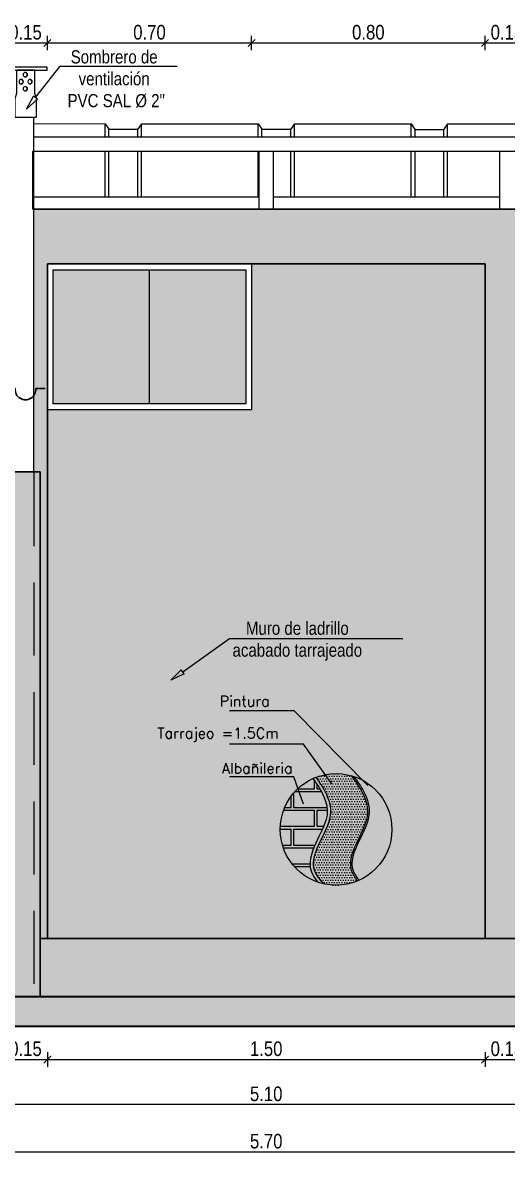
# Model space of a CAD drawing. Header units: metres. Extents: x 115.1 to 149.6, y 26.3 to 56.6.
# Drawn here: x 126.784 to 128.445, y 46.693 to 50.588 of the extents above; entities that cross this region are included whole.
import ezdxf
from ezdxf import colors
from ezdxf.entities.mleader import LeaderData, LeaderLine
from ezdxf.math import Vec2, Vec3

# ---------------------------------------------------------------- set-up
doc = ezdxf.new("R2010")
doc.units = ezdxf.units.M
doc.linetypes.add('DASHED2', pattern=[0.375, 0.25, -0.125])
doc.layers.get('0').update_dxf_attribs({"color": 250})
doc.layers.get('Defpoints').update_dxf_attribs({"color": 30, "lineweight": 9})
for name, color, linetype, lineweight in [('-Accesorios PVC', 88, 'Continuous', 20), ('-Acero techos', 252, 'Continuous', 13), ('-Acotado', 251, 'Continuous', 5), ('-Corte', 7, 'Continuous', 35), ('-Ladrillo', 34, 'Continuous', 9), ('-techo', 213, 'Continuous', 5), ('FIC-2ES_CONCRETO 210', 251, 'Continuous', 30), ('pluma 1', 1, 'Continuous', 9), ('TUBERIA METALICA', 20, 'Continuous', 30), ('ventana', 152, 'Continuous', 20), ('viga', 133, 'Continuous', 30)]:
    doc.layers.add(name, color=color, linetype=linetype, lineweight=lineweight)
doc.layers.add('A_50_CotasExter', color=253, linetype='Continuous')
doc.layers.add('TUBERIA DE VENTILACION', color=152, linetype='DASHED2')
doc.styles.add('-Arial Narrow', font='ARIALN.TTF')
doc.dimstyles.new('Esc 1_20n', dxfattribs={"dimscale": 0.02, "dimtxt": 2, "dimasz": 1, "dimexe": 1, "dimexo": 1, "dimgap": 0.45, "dimtad": 1, "dimtoh": 1, "dimzin": 3, "dimdsep": 46, "dimtxsty": '-Arial Narrow', "dimblk": 'ARCHTICK', "dimcen": 1, "dimdle": 1, "dimclrd": 252, "dimclre": 252, "dimclrt": 252, "dimadec": 0, "dimazin": 0, "dimtfac": 1, "dimtix": 1, "dimtmove": 1, "dimatfit": 2, "dimldrblk": 'ARCHTICK', "dimfxl": 1, "dimfxlon": 1, "dimtolj": 2, "dimlwd": 5, "dimlwe": 5, "dimarcsym": 0})

# ---------------------------------------------------------------- blocks, each defined once
blk = doc.blocks.new('Sombrero de Ventilacion')
at = {"layer": '-Accesorios PVC', "ltscale": 0.009}
for points in [[(-0.105, 0.2436), (0.105, 0.2436), (0.105, 0.23), (-0.105, 0.23)], [(0.0529, 0.089), (0.0529, 0), (-0.0529, 0), (-0.0529, 0.089), (-0.0443, 0.1163), (-0.0443, 0.23), (0.0443, 0.23), (0.0443, 0.1163)]]:
    blk.add_lwpolyline(points, close=True, dxfattribs=at)
for centre in [(-0.0216, 0.1732), (0.0014, 0.2076), (0.0216, 0.1732), (0.0014, 0.1387)]:
    blk.add_circle(centre, 0.0109, dxfattribs=at)
for centre in [(-0.0179, 0.1732), (0.0051, 0.2076), (0.0253, 0.1732), (0.0051, 0.1387)]:
    blk.add_arc(centre, 0.0115, 108.8693, 251.1307, dxfattribs=at)
blk = doc.blocks.new('_ClosedBlank')
at = {"color": 0, "linetype": 'ByBlock', "lineweight": -2}
for p, q in [((-1, 0.167), (0, 0)), ((-1, 0.167), (-1, -0.167)), ((0, 0), (-1, -0.167))]:
    blk.add_line(p, q, dxfattribs=at)
blk = doc.blocks.new('_ArchTick')
at = {"color": 0, "linetype": 'ByBlock', "const_width": 0.15}
blk.add_lwpolyline([(-0.5, -0.5), (0.5, 0.5)], dxfattribs=at)
blk = doc.blocks.new('*D361')
at = {"layer": 'A_50_CotasExter', "color": 252, "lineweight": 5, "transparency": 16777216}
for p, q in [((128.369, 50.4936), (128.369, 50.5436)), ((128.519, 50.4936), (128.519, 50.5436)), ((128.544, 50.5186), (128.344, 50.5186))]:
    blk.add_line(p, q, dxfattribs=at)
at = {"layer": 'Defpoints', "color": 0, "transparency": 16777216}
for p in [(128.369, 50.5186), (128.369, 49.7616), (128.519, 49.7616)]:
    blk.add_point(p, dxfattribs=at)
at = {"layer": 'A_50_CotasExter', "color": 252, "lineweight": 5, "transparency": 16777216, "xscale": 0.025, "yscale": 0.025, "zscale": 0.025, "rotation": 180}
blk.add_blockref('_ArchTick', (128.369, 50.5186), dxfattribs=at)
at = {"layer": 'A_50_CotasExter', "color": 252, "lineweight": 5, "transparency": 16777216, "xscale": 0.025, "yscale": 0.025, "zscale": 0.025}
blk.add_blockref('_ArchTick', (128.519, 50.5186), dxfattribs=at)
at = {"layer": 'A_50_CotasExter', "color": 252, "transparency": 16777216, "insert": (128.444, 50.5553), "char_height": 0.05, "attachment_point": 5, "style": '-Arial Narrow'}
blk.add_mtext('\\A2;0.15', dxfattribs=at)
blk = doc.blocks.new('*D362')
at = {"layer": 'A_50_CotasExter', "color": 252, "lineweight": 5, "transparency": 16777216}
for p, q in [((127.569, 50.4936), (127.569, 50.5436)), ((128.369, 50.4936), (128.369, 50.5436)), ((128.394, 50.5186), (127.544, 50.5186))]:
    blk.add_line(p, q, dxfattribs=at)
at = {"layer": 'Defpoints', "color": 0, "transparency": 16777216}
for p in [(127.569, 50.5186), (127.569, 49.7616), (128.369, 49.7616)]:
    blk.add_point(p, dxfattribs=at)
at = {"layer": 'A_50_CotasExter', "color": 252, "lineweight": 5, "transparency": 16777216, "xscale": 0.025, "yscale": 0.025, "zscale": 0.025, "rotation": 180}
blk.add_blockref('_ArchTick', (127.569, 50.5186), dxfattribs=at)
at = {"layer": 'A_50_CotasExter', "color": 252, "lineweight": 5, "transparency": 16777216, "xscale": 0.025, "yscale": 0.025, "zscale": 0.025}
blk.add_blockref('_ArchTick', (128.369, 50.5186), dxfattribs=at)
at = {"layer": 'A_50_CotasExter', "color": 252, "transparency": 16777216, "insert": (127.969, 50.5553), "char_height": 0.05, "attachment_point": 5, "style": '-Arial Narrow'}
blk.add_mtext('\\A2;0.80', dxfattribs=at)
blk = doc.blocks.new('*D363')
at = {"layer": 'A_50_CotasExter', "color": 252, "lineweight": 5, "transparency": 16777216}
for p, q in [((126.869, 50.4936), (126.869, 50.5436)), ((127.569, 50.4936), (127.569, 50.5436)), ((127.594, 50.5186), (126.844, 50.5186))]:
    blk.add_line(p, q, dxfattribs=at)
at = {"layer": 'Defpoints', "color": 0, "transparency": 16777216}
for p in [(126.869, 50.5186), (126.869, 49.7616), (127.569, 49.7616)]:
    blk.add_point(p, dxfattribs=at)
at = {"layer": 'A_50_CotasExter', "color": 252, "lineweight": 5, "transparency": 16777216, "xscale": 0.025, "yscale": 0.025, "zscale": 0.025, "rotation": 180}
blk.add_blockref('_ArchTick', (126.869, 50.5186), dxfattribs=at)
at = {"layer": 'A_50_CotasExter', "color": 252, "lineweight": 5, "transparency": 16777216, "xscale": 0.025, "yscale": 0.025, "zscale": 0.025}
blk.add_blockref('_ArchTick', (127.569, 50.5186), dxfattribs=at)
at = {"layer": 'A_50_CotasExter', "color": 252, "transparency": 16777216, "insert": (127.219, 50.5553), "char_height": 0.05, "attachment_point": 5, "style": '-Arial Narrow'}
blk.add_mtext('\\A2;0.70', dxfattribs=at)
blk = doc.blocks.new('*D364')
at = {"layer": 'A_50_CotasExter', "color": 252, "lineweight": 5, "transparency": 16777216}
for p, q in [((126.719, 50.4936), (126.719, 50.5436)), ((126.869, 50.4936), (126.869, 50.5436)), ((126.894, 50.5186), (126.694, 50.5186))]:
    blk.add_line(p, q, dxfattribs=at)
at = {"layer": 'Defpoints', "color": 0, "transparency": 16777216}
for p in [(126.719, 50.5186), (126.719, 49.7616), (126.869, 49.7616)]:
    blk.add_point(p, dxfattribs=at)
at = {"layer": 'A_50_CotasExter', "color": 252, "lineweight": 5, "transparency": 16777216, "xscale": 0.025, "yscale": 0.025, "zscale": 0.025, "rotation": 180}
blk.add_blockref('_ArchTick', (126.719, 50.5186), dxfattribs=at)
at = {"layer": 'A_50_CotasExter', "color": 252, "lineweight": 5, "transparency": 16777216, "xscale": 0.025, "yscale": 0.025, "zscale": 0.025}
blk.add_blockref('_ArchTick', (126.869, 50.5186), dxfattribs=at)
at = {"layer": 'A_50_CotasExter', "color": 252, "transparency": 16777216, "insert": (126.794, 50.5553), "char_height": 0.05, "attachment_point": 5, "style": '-Arial Narrow'}
blk.add_mtext('\\A2;0.15', dxfattribs=at)
blk = doc.blocks.new('*D395')
at = {"layer": 'A_50_CotasExter', "color": 252, "lineweight": 5, "transparency": 16777216}
for p, q in [((126.719, 47.0595), (126.719, 47.0095)), ((126.869, 47.0595), (126.869, 47.0095)), ((126.694, 47.0345), (126.894, 47.0345))]:
    blk.add_line(p, q, dxfattribs=at)
at = {"layer": 'Defpoints', "color": 0, "transparency": 16777216}
for p in [(126.719, 47.4491), (126.869, 47.4491), (126.869, 47.0345)]:
    blk.add_point(p, dxfattribs=at)
at = {"layer": 'A_50_CotasExter', "color": 252, "lineweight": 5, "transparency": 16777216, "xscale": 0.025, "yscale": 0.025, "zscale": 0.025}
for p, rotation in [((126.719, 47.0345), 179.9999999999987), ((126.869, 47.0345), 359.9999999999987)]:
    blk.add_blockref('_ArchTick', p, dxfattribs=dict(at, rotation=rotation))
at = {"layer": 'A_50_CotasExter', "color": 252, "transparency": 16777216, "insert": (126.794, 47.0713), "char_height": 0.05, "attachment_point": 5, "style": '-Arial Narrow'}
blk.add_mtext('\\A2;0.15', dxfattribs=at)
blk = doc.blocks.new('*D396')
at = {"layer": 'A_50_CotasExter', "color": 252, "lineweight": 5, "transparency": 16777216}
for p, q in [((126.869, 47.0595), (126.869, 47.0095)), ((128.369, 47.0595), (128.369, 47.0095)), ((126.844, 47.0345), (128.394, 47.0345))]:
    blk.add_line(p, q, dxfattribs=at)
at = {"layer": 'Defpoints', "color": 0, "transparency": 16777216}
for p in [(126.869, 47.4491), (128.369, 47.4491), (128.369, 47.0345)]:
    blk.add_point(p, dxfattribs=at)
at = {"layer": 'A_50_CotasExter', "color": 252, "lineweight": 5, "transparency": 16777216, "xscale": 0.025, "yscale": 0.025, "zscale": 0.025}
for p, rotation in [((126.869, 47.0345), 179.9999999999987), ((128.369, 47.0345), 359.9999999999987)]:
    blk.add_blockref('_ArchTick', p, dxfattribs=dict(at, rotation=rotation))
at = {"layer": 'A_50_CotasExter', "color": 252, "transparency": 16777216, "insert": (127.619, 47.0713), "char_height": 0.05, "attachment_point": 5, "style": '-Arial Narrow'}
blk.add_mtext('\\A2;1.50', dxfattribs=at)
blk = doc.blocks.new('*D397')
at = {"layer": 'A_50_CotasExter', "color": 252, "lineweight": 5, "transparency": 16777216}
for p, q in [((128.369, 47.0595), (128.369, 47.0095)), ((128.519, 47.0595), (128.519, 47.0095)), ((128.344, 47.0345), (128.544, 47.0345))]:
    blk.add_line(p, q, dxfattribs=at)
at = {"layer": 'Defpoints', "color": 0, "transparency": 16777216}
for p in [(128.369, 47.4491), (128.519, 47.4491), (128.519, 47.0345)]:
    blk.add_point(p, dxfattribs=at)
at = {"layer": 'A_50_CotasExter', "color": 252, "lineweight": 5, "transparency": 16777216, "xscale": 0.025, "yscale": 0.025, "zscale": 0.025}
for p, rotation in [((128.369, 47.0345), 179.9999999999987), ((128.519, 47.0345), 359.9999999999987)]:
    blk.add_blockref('_ArchTick', p, dxfattribs=dict(at, rotation=rotation))
at = {"layer": 'A_50_CotasExter', "color": 252, "transparency": 16777216, "insert": (128.444, 47.0713), "char_height": 0.05, "attachment_point": 5, "style": '-Arial Narrow'}
blk.add_mtext('\\A2;0.15', dxfattribs=at)
blk = doc.blocks.new('*D402')
at = {"layer": 'A_50_CotasExter', "color": 252, "lineweight": 5, "transparency": 16777216}
for p, q in [((125.069, 46.9049), (125.069, 46.8549)), ((130.169, 46.9049), (130.169, 46.8549)), ((130.194, 46.8799), (125.044, 46.8799))]:
    blk.add_line(p, q, dxfattribs=at)
at = {"layer": 'Defpoints', "color": 0, "transparency": 16777216}
for p in [(125.069, 47.2491), (130.169, 47.1491), (125.069, 46.8799)]:
    blk.add_point(p, dxfattribs=at)
at = {"layer": 'A_50_CotasExter', "color": 252, "lineweight": 5, "transparency": 16777216, "xscale": 0.025, "yscale": 0.025, "zscale": 0.025, "rotation": 180}
blk.add_blockref('_ArchTick', (125.069, 46.8799), dxfattribs=at)
at = {"layer": 'A_50_CotasExter', "color": 252, "lineweight": 5, "transparency": 16777216, "xscale": 0.025, "yscale": 0.025, "zscale": 0.025}
blk.add_blockref('_ArchTick', (130.169, 46.8799), dxfattribs=at)
at = {"layer": 'A_50_CotasExter', "color": 252, "transparency": 16777216, "insert": (127.619, 46.9167), "char_height": 0.05, "attachment_point": 5, "style": '-Arial Narrow'}
blk.add_mtext('\\A2;5.10', dxfattribs=at)
blk = doc.blocks.new('*D404')
at = {"layer": 'A_50_CotasExter', "color": 252, "lineweight": 5, "transparency": 16777216}
for p, q in [((124.744, 46.7178), (130.494, 46.7178)), ((124.769, 46.7428), (124.769, 46.6928)), ((130.469, 46.7428), (130.469, 46.6928))]:
    blk.add_line(p, q, dxfattribs=at)
at = {"layer": 'Defpoints', "color": 0, "transparency": 16777216}
for p in [(124.769, 47.2491), (130.469, 47.2491), (130.469, 46.7178)]:
    blk.add_point(p, dxfattribs=at)
at = {"layer": 'A_50_CotasExter', "color": 252, "lineweight": 5, "transparency": 16777216, "xscale": 0.025, "yscale": 0.025, "zscale": 0.025, "rotation": 180}
blk.add_blockref('_ArchTick', (124.769, 46.7178), dxfattribs=at)
at = {"layer": 'A_50_CotasExter', "color": 252, "lineweight": 5, "transparency": 16777216, "xscale": 0.025, "yscale": 0.025, "zscale": 0.025}
blk.add_blockref('_ArchTick', (130.469, 46.7178), dxfattribs=at)
at = {"layer": 'A_50_CotasExter', "color": 252, "transparency": 16777216, "insert": (127.619, 46.7545), "char_height": 0.05, "attachment_point": 5, "style": '-Arial Narrow'}
blk.add_mtext('\\A2;5.70', dxfattribs=at)

msp = doc.modelspace()

# ---------------------------------------------------------------- hatches: boundary and pattern name
at = {"layer": '-Acero techos', "true_color": 0xadddf7}
h = msp.add_hatch(dxfattribs=at)
h.set_pattern_fill('AR-CONC', color=141, scale=0.0001)
h.set_pattern_definition([(50, (-1399.681679, -1373.007098), (0.0182184669, -0.00159390855), [0.001905, -0.020955]), (355, (-1399.681679, -1373.007098), (-0.00352434214, 0.01910568452), [0.001524, -0.01676405842]), (100.4514447, (-1399.68016, -1373.00723), (0.01469412471, 0.01751177519), [0.00161900088, -0.01780902446]), (46.1842, (-1399.681679, -1373.002018), (0.0271079041, -0.0042042328), [0.0028575, -0.0314325]), (96.6355576, (-1399.67942, -1373.002368), (0.0237404134, 0.02474261246), [0.0024285023, -0.0267135608]), (351.1841512, (-1399.68168, -1373.002018), (0.0237404134, 0.02474261246), [0.0022859967, -0.0251459732]), (21, (-1399.679139, -1373.003288), (0.01516143913, -0.01022651982), [0.001905, -0.020955]), (326, (-1399.679139, -1373.003288), (0.00618020283, 0.01841879661), [0.001524, -0.016764]), (71.451445, (-1399.677875, -1373.00414), (0.02134164193, 0.00819227689), [0.00161900088, -0.01780899376]), (37.5, (-1399.681679, -1373.0070975), (0.000308860325, 0.008455503887), [0, -0.0165608, 0, -0.017018, 0, -0.0168275]), (7.5, (-1399.681679, -1373.0070975), (0.00668196625, 0.01001805748), [0, -0.0097028, 0, -0.0161798, 0, -0.0064135]), (327.5, (-1399.687343, -1373.0070975), (0.013559059517, -0.0005728744), [0, -0.00635, 0, -0.019812, 0, -0.026289]), (317.5, (-1399.689883, -1373.007098), (0.01481291814, 0.0025426491), [0, -0.008255, 0, -0.0131572, 0, -0.018669])])
h.paths.add_polyline_path([(127.549, 49.2816), (127.549, 49.7415), (126.889, 49.7416), (126.889, 49.2816)])
at = {"layer": '-Acotado', "true_color": 0x139b48}
h = msp.add_hatch(color=114, dxfattribs=at)
h.dxf.hatch_style = 1
h.paths.add_polyline_path([(130.169, 49.9491), (128.4205, 49.9491), (126.822, 49.9491), (126.822, 49.0491), (126.844, 49.0491), (126.844, 47.4491), (126.869, 47.4491), (126.869, 49.7616), (127.569, 49.7616), (128.369, 49.7616), (128.369, 47.4491), (128.519, 47.4491), (128.519, 49.7616), (129.219, 49.7616), (130.019, 49.7616), (130.019, 47.4491), (130.1681, 47.4491), (130.169, 47.4503), (130.169, 48.0714), (130.1338, 48.0591), (130.169, 48.0868)])
at = {"layer": '-Acotado'}
h = msp.add_hatch(color=14, dxfattribs=at)
h.dxf.hatch_style = 1
h.paths.add_polyline_path([(130.1681, 47.4491), (128.519, 47.4491), (126.844, 47.4491), (126.844, 47.2491), (130.169, 47.2491), (130.169, 47.4491), (130.1681, 47.4491), (130.0814, 47.3331), (130.0881, 47.3281), (130.0515, 47.2931), (130.0748, 47.3381), (130.0814, 47.3331)])
h.paths.add_polyline_path([(126.822, 49.0441), (126.822, 49.0491), (126.7686, 49.0491), (126.7686, 49.0441), (126.7686, 47.2491), (126.822, 47.2491)])
h.paths.add_polyline_path([(126.844, 49.0491), (126.822, 49.0491), (126.822, 49.0441), (126.822, 47.2491), (126.844, 47.2491), (126.844, 47.4491)])
h.paths.add_polyline_path([(126.7686, 49.0441), (126.7686, 49.0491), (126.744, 49.0491), (126.744, 47.2491), (126.7686, 47.2491)])
at = {"layer": '-Ladrillo', "ltscale": 0.1, "true_color": 0xf3f3e7}
h = msp.add_hatch(color=7, dxfattribs=at)
h.dxf.hatch_style = 1
h.paths.add_polyline_path([(126.719, 49.7616), (125.919, 49.7616), (125.919, 49.2616), (125.219, 49.2616), (125.219, 49.0656), (125.5686, 48.9589, -0.162526), (126.2455, 48.5414, 0.083935), (126.719, 48.2574)])
h.paths.add_polyline_path([(128.369, 49.7616), (127.569, 49.7616), (127.569, 49.2616), (126.869, 49.2616), (126.869, 47.4491), (128.369, 47.4491)])
h.paths.add_polyline_path([(127.4942, 48.478), (127.493, 48.4771), (127.4942, 48.4771)], flags=16)
h.paths.add_polyline_path([(130.019, 49.7616), (129.219, 49.7616), (129.219, 49.2616), (128.519, 49.2616), (128.519, 47.4491), (130.019, 47.4491)])
at = {"linetype": 'Continuous', "lineweight": 20}
h = msp.add_hatch(dxfattribs=at)
h.set_pattern_fill('BRICKS', color=256, scale=0.321755, style=0, pattern_type=2)
h.set_pattern_definition([(0, (127.63316, 47.57656), (0.080439, 0.064351), [0.151225, -0.009653]), (0, (127.63316, 47.631255), (0.080439, 0.064351), [0.151225, -0.009653]), (90, (127.63316, 47.57656), (-0.080439, 0.064351), [0.054698, -0.074004]), (90, (127.62351, 47.57656), (-0.080439, 0.064351), [0.054698, -0.074004])])
edge = h.paths.add_edge_path()
edge.add_spline(control_points=[(127.796, 47.6423), (127.7806, 47.6602), (127.7559, 47.7069), (127.796, 47.7921), (127.846, 47.8915), (127.8098, 47.9562), (127.7785, 47.9973)], knot_values=[0.101715, 0.101715, 0.101715, 0.101715, 0.232072, 0.419806, 0.56381, 0.819074, 0.819074, 0.819074, 0.819074], degree=3, periodic=0)
edge.add_arc((127.8584, 47.8233), 0.1914, 114.6545, 180)
edge.add_arc((127.8584, 47.8233), 0.1914, 180, 250.97)
h = msp.add_hatch(dxfattribs=at)
h.set_pattern_fill('DOTS', color=256, scale=0.00547, style=0)
h.set_pattern_definition([(0, (127.778832, 47.632225), (0.00434168, 0.00868336), [0, -0.00868336])])
edge = h.paths.add_edge_path()
edge.add_spline(control_points=[(127.9323, 47.6467), (127.9232, 47.6575), (127.9161, 47.6686), (127.9039, 47.7013), (127.9073, 47.7244), (127.9306, 47.7884), (127.9581, 47.8279), (127.9696, 47.8956), (127.9622, 47.9234), (127.9383, 47.9696), (127.9249, 47.9887), (127.9101, 48.0076)], knot_values=[0.087296, 0.087296, 0.087296, 0.087296, 0.168641, 0.168641, 0.314474, 0.314474, 0.538578, 0.538578, 0.699526, 0.699526, 0.816404, 0.816404, 0.816404, 0.816404], degree=3, periodic=0)
edge.add_arc((127.8584, 47.8233), 0.1914, 74.3347, 111.2664)
edge.add_spline(control_points=[(127.789, 48.0017), (127.8012, 47.9854), (127.8123, 47.969), (127.834, 47.9266), (127.8417, 47.8998), (127.8342, 47.8367), (127.8133, 47.8034), (127.7869, 47.7452), (127.7788, 47.721), (127.7816, 47.6785), (127.7957, 47.6571), (127.8167, 47.6364)], knot_values=[0.106294, 0.106294, 0.106294, 0.106294, 0.205254, 0.205254, 0.354749, 0.354749, 0.546179, 0.546179, 0.68882, 0.68882, 0.852406, 0.852406, 0.852406, 0.852406], degree=3, periodic=0)
edge.add_arc((127.8584, 47.8233), 0.1914, 257.4353, 292.7117)
h = msp.add_hatch(color=131, dxfattribs=at)
h.set_gradient(color1=(251, 237, 198), color2=(254, 249, 236), one_color=1, tint=0.96, name='INVCURVED')
edge = h.paths.add_edge_path()
edge.add_spline(control_points=[(127.9192, 48.0048), (127.9324, 47.9876), (127.9443, 47.9701), (127.9666, 47.9266), (127.9743, 47.8998), (127.9668, 47.8367), (127.9459, 47.8034), (127.9196, 47.7452), (127.9114, 47.721), (127.9139, 47.683), (127.9231, 47.6658), (127.9376, 47.649)], knot_values=[0.099933, 0.099933, 0.099933, 0.099933, 0.205254, 0.205254, 0.354749, 0.354749, 0.546179, 0.546179, 0.68882, 0.68882, 0.819602, 0.819602, 0.819602, 0.819602], degree=3, periodic=0)
edge.add_arc((127.8584, 47.8233), 0.1914, 294.4295, 360)
edge.add_arc((127.8584, 47.8233), 0.1914, 0, 71.482)
at = {"lineweight": 5, "true_color": 0x636466}
h = msp.add_hatch(dxfattribs=at)
h.set_pattern_fill('AR-CONC', color=251, scale=0.0008)
h.set_pattern_definition([(50, (-1119.57232, -451.92318), (0.145747735, -0.012751268), [0.01524, -0.16764]), (355, (-1119.57232, -451.92318), (-0.028194737, 0.152845476), [0.012192, -0.134112467]), (100.451445, (-1119.56017, -451.92425), (0.117552998, 0.140094202), [0.012952007, -0.142472196]), (46.1842, (-1119.57232, -451.88254), (0.216863233, -0.033633862), [0.02286, -0.25146]), (96.635558, (-1119.55425, -451.88535), (0.189923307, 0.1979409), [0.01942802, -0.213708487]), (351.184151, (-1119.57232, -451.88254), (0.189923307, 0.1979409), [0.018287974, -0.201167786]), (21, (-1119.552, -451.8927), (0.121291513, -0.081812159), [0.01524, -0.16764]), (326, (-1119.552, -451.8927), (0.049441623, 0.147350373), [0.012192, -0.134112]), (71.451445, (-1119.54189, -451.89952), (0.170733135, 0.065538215), [0.012952007, -0.14247195]), (37.5, (-1119.57232, -451.923185), (0.0024708826, 0.067644031), [0, -0.1324864, 0, -0.136144, 0, -0.13462]), (7.5, (-1119.57232, -451.923185), (0.05345573, 0.08014446), [0, -0.0776224, 0, -0.1294384, 0, -0.051308]), (327.5, (-1119.617634, -451.923185), (0.1084724761, -0.0045829952), [0, -0.0508, 0, -0.158496, 0, -0.210312]), (317.5, (-1119.63795, -451.923185), (0.118503345, 0.020341193), [0, -0.06604, 0, -0.1052576, 0, -0.149352])])
h.paths.add_polyline_path([(124.769, 47.1491), (130.469, 47.1491), (130.469, 47.2491), (124.769, 47.2491)])

# ---------------------------------------------------------------- linework, layer by layer
at = {"layer": '-Corte', "ltscale": 0.009}
msp.add_lwpolyline([(124.769, 47.1491), (130.469, 47.1491), (130.469, 47.2491), (124.769, 47.2491)], close=True, dxfattribs=at)
at = {"layer": '-techo'}
for p, q in [((126.822, 50.2422), (127.0682, 50.2421)), ((127.0672, 50.1967), (127.0672, 50.2421)), ((127.081, 50.2231), (127.0682, 50.2421)), ((127.08, 50.1967), (127.08, 50.2245)), ((127.081, 50.2231), (127.1804, 50.223)), ((127.1789, 50.1967), (127.179, 50.223)), ((127.1792, 50.222), (127.1927, 50.242)), ((127.1917, 50.1967), (127.1917, 50.2406)), ((127.1927, 50.242), (127.5927, 50.2419)), ((127.5917, 50.1965), (127.5917, 50.2419)), ((127.6055, 50.2229), (127.5927, 50.2419)), ((127.6045, 50.1965), (127.6045, 50.2243)), ((127.6055, 50.2229), (127.7049, 50.2228)), ((127.7035, 50.1965), (127.7035, 50.2228)), ((127.7037, 50.2218), (127.7172, 50.2418)), ((127.7162, 50.1965), (127.7163, 50.2404)), ((127.7172, 50.2418), (128.1172, 50.2417)), ((128.1162, 50.1963), (128.1163, 50.2417)), ((128.13, 50.2227), (128.1172, 50.2417)), ((128.129, 50.1963), (128.129, 50.2241)), ((128.13, 50.2227), (128.2295, 50.2226)), ((128.228, 50.1963), (128.228, 50.2226)), ((128.2283, 50.2216), (128.2417, 50.2416)), ((128.2408, 50.1963), (128.2408, 50.2402)), ((128.2417, 50.2416), (128.6417, 50.2415)), ((127.0671, 49.9904), (127.0672, 50.1474)), ((127.0799, 49.9904), (127.08, 50.1474)), ((127.1789, 49.9904), (127.1789, 50.1474)), ((127.1917, 49.9904), (127.1917, 50.1474)), ((127.5917, 49.9902), (127.5917, 50.1472)), ((127.7034, 49.9902), (127.7034, 50.1472)), ((127.7162, 49.9902), (127.7162, 50.1472)), ((128.1162, 49.99), (128.1162, 50.147)), ((128.129, 49.99), (128.129, 50.147)), ((128.2279, 49.99), (128.2279, 50.147)), ((128.2407, 49.99), (128.2407, 50.147))]:
    msp.add_line(p, q, dxfattribs=at)
msp.add_line((127.219, 49.2816), (127.219, 49.7416))
at = {"lineweight": 30}
msp.add_lwpolyline([(126.8611, 49.334), (126.829, 49.334, -1.090909), (126.7587, 49.334), (126.7263, 49.334)], format="xyb", dxfattribs=at)
at = {"linetype": 'Continuous', "lineweight": 20}
msp.add_circle((127.8584, 47.8233), 0.1914, dxfattribs=at)
for points, knots in [([(127.7785, 47.9973), (127.8098, 47.9562), (127.846, 47.8915), (127.796, 47.7921), (127.7559, 47.7069), (127.7806, 47.6602), (127.796, 47.6423)], [0.1017154, 0.1017154, 0.1017154, 0.1017154, 0.3569795, 0.5009836, 0.688717, 0.8190741, 0.8190741, 0.8190741, 0.8190741]), ([(127.789, 48.0017), (127.8012, 47.9854), (127.8123, 47.969), (127.834, 47.9266), (127.8417, 47.8998), (127.8342, 47.8367), (127.8133, 47.8034), (127.7869, 47.7452), (127.7788, 47.721), (127.7816, 47.6785), (127.7957, 47.6571), (127.8167, 47.6364)], [0.1062939, 0.1062939, 0.1062939, 0.1062939, 0.2052545, 0.2052545, 0.3547488, 0.3547488, 0.5461791, 0.5461791, 0.6888199, 0.6888199, 0.8524061, 0.8524061, 0.8524061, 0.8524061]), ([(127.9101, 48.0076), (127.9249, 47.9887), (127.9383, 47.9696), (127.9622, 47.9234), (127.9696, 47.8956), (127.9581, 47.8279), (127.9306, 47.7884), (127.9073, 47.7244), (127.9039, 47.7013), (127.9161, 47.6686), (127.9232, 47.6575), (127.9323, 47.6467)], [0.0872962, 0.0872962, 0.0872962, 0.0872962, 0.204174, 0.204174, 0.365122, 0.365122, 0.5892258, 0.5892258, 0.7350594, 0.7350594, 0.8164037, 0.8164037, 0.8164037, 0.8164037]), ([(127.9192, 48.0048), (127.9324, 47.9876), (127.9443, 47.9701), (127.9666, 47.9266), (127.9743, 47.8998), (127.9668, 47.8367), (127.9459, 47.8034), (127.9196, 47.7452), (127.9114, 47.721), (127.9139, 47.683), (127.9231, 47.6658), (127.9376, 47.649)], [0.0999333, 0.0999333, 0.0999333, 0.0999333, 0.2052545, 0.2052545, 0.3547488, 0.3547488, 0.5461791, 0.5461791, 0.6888199, 0.6888199, 0.8196017, 0.8196017, 0.8196017, 0.8196017])]:
    msp.add_open_spline(points, degree=3, knots=knots, dxfattribs=at)
at = {"layer": 'FIC-2ES_CONCRETO 210', "ltscale": 0.025}
for p, q in [((128.4205, 49.9491), (126.8194, 49.9491)), ((128.4205, 49.9491), (130.169, 49.9491)), ((126.869, 49.7616), (128.369, 49.7616))]:
    msp.add_line(p, q, dxfattribs=at)
at = {"layer": 'FIC-2ES_CONCRETO 210', "lineweight": 30, "ltscale": 0.025}
for p, q in [((126.869, 47.4491), (126.869, 49.7616)), ((128.369, 49.7616), (128.369, 47.4491)), ((126.844, 49.0491), (126.744, 49.0491)), ((126.844, 47.4491), (128.519, 47.4491))]:
    msp.add_line(p, q, dxfattribs=at)
msp.add_lwpolyline([(126.844, 47.2491), (126.844, 49.0491)], dxfattribs=at)
at = {"layer": 'pluma 1', "color": 152}
msp.add_lwpolyline([(126.822, 49.0441), (126.822, 50.2647)], dxfattribs=at)
at = {"layer": 'TUBERIA DE VENTILACION'}
msp.add_lwpolyline([(126.822, 49.0441), (126.822, 47.2491)], dxfattribs=at)
at = {"layer": 'TUBERIA METALICA', "color": 252, "lineweight": 20}
for p, q in [((126.822, 50.1973), (128.421, 50.1973)), ((128.2408, 50.1973), (130.6198, 50.1973)), ((126.8194, 49.9491), (126.8194, 50.148)), ((126.8194, 50.148), (128.4209, 50.148)), ((127.5936, 50.148), (127.5936, 49.9491)), ((127.6444, 49.9491), (127.6444, 50.148)), ((128.4186, 50.148), (128.4186, 49.9491)), ((128.4209, 50.148), (130.0686, 50.148)), ((126.8194, 49.991), (127.5936, 49.991)), ((127.6444, 49.991), (128.4206, 49.991))]:
    msp.add_line(p, q, dxfattribs=at)
at = {"layer": 'ventana', "color": 18, "true_color": 0x000000}
for p, q in [((126.869, 49.2616), (126.869, 49.7616)), ((126.869, 49.7616), (127.569, 49.7616)), ((127.569, 49.7616), (127.569, 49.2616)), ((126.889, 49.2816), (126.889, 49.7416)), ((126.889, 49.7416), (127.549, 49.7416)), ((127.549, 49.7416), (127.549, 49.2816)), ((127.549, 49.2816), (126.889, 49.2816)), ((127.569, 49.2616), (126.869, 49.2616))]:
    msp.add_line(p, q, dxfattribs=at)
at = {"layer": 'viga', "lineweight": 25}
for points in [[(127.9678, 47.9743), (127.7148, 48.2293), (127.4937, 48.2293)], [(127.8436, 47.9793), (127.7467, 48.1157), (127.4937, 48.1157)], [(127.7469, 47.9104), (127.7136, 48.0039), (127.4937, 48.0039)]]:
    msp.add_lwpolyline(points, dxfattribs=at)

# ---------------------------------------------------------------- block references
at = {"layer": '-Accesorios PVC', "xscale": -0.7004046625545017, "yscale": 0.7004046625545017, "zscale": 0.7004046625545017}
msp.add_blockref('Sombrero de Ventilacion', (126.7945, 50.2647), dxfattribs=at)

# ---------------------------------------------------------------- texts
at = {"layer": 'viga', "lineweight": 25, "char_height": 0.035948, "width": 0.667347, "attachment_point": 1}
for s, insert in [('\\A1;{\\Fromant|c0;Pintura }', (127.4599, 48.2808)), ('\\A1;{\\Fromant|c0;Tarrajeo =1.5Cm}', (127.2459, 48.171)), ('\\A1;{\\Fromant|c0;Albañileria}', (127.4673, 48.0509))]:
    msp.add_mtext(s, dxfattribs=dict(at, insert=insert))

# ---------------------------------------------------------------- dimensions: what is measured, and where the dimension line sits
at = {"layer": 'A_50_CotasExter'}
for base, p1, p2, picture, middle in [((126.719, 50.5186), (126.869, 49.7616), (126.719, 49.7616), '*D364', (126.794, 50.5553)), ((126.869, 50.5186), (127.569, 49.7616), (126.869, 49.7616), '*D363', (127.219, 50.5553)), ((127.569, 50.5186), (128.369, 49.7616), (127.569, 49.7616), '*D362', (127.969, 50.5553)), ((128.369, 50.5186), (128.519, 49.7616), (128.369, 49.7616), '*D361', (128.444, 50.5553)), ((126.869, 47.0345), (126.719, 47.4491), (126.869, 47.4491), '*D395', (126.794, 47.0713)), ((128.369, 47.0345), (126.869, 47.4491), (128.369, 47.4491), '*D396', (127.619, 47.0713)), ((128.519, 47.0345), (128.369, 47.4491), (128.519, 47.4491), '*D397', (128.444, 47.0713))]:
    dim = msp.add_linear_dim(base=base, p1=p1, p2=p2, angle=180, dimstyle='Esc 1_20n', override={"dimscale": 0.025}, dxfattribs=at)
    dim.commit()
    dim.dimension.update_dxf_attribs({"geometry": picture, "text_midpoint": middle})
dim = msp.add_aligned_dim(p1=(124.769, 47.2491), p2=(130.469, 47.2491), distance=-0.5313, dimstyle='Esc 1_20n', override={"dimscale": 0.025}, dxfattribs=at)
dim.commit()
dim.dimension.update_dxf_attribs({"geometry": '*D404', "text_midpoint": (127.619, 46.7545)})
dim = msp.add_linear_dim(base=(125.069, 46.8799), p1=(130.169, 47.1491), p2=(125.069, 47.2491), dimstyle='Esc 1_20n', override={"dimscale": 0.025}, dxfattribs=at)
dim.commit()
dim.dimension.update_dxf_attribs({"geometry": '*D402', "text_midpoint": (127.619, 46.9167)})

# ---------------------------------------------------------------- leaders
at = {"layer": '-Acotado'}
ml = msp.add_multileader_mtext('Standard', dxfattribs=at)
ml.set_content('Sombrero de\\Pventilación\\P PVC SAL %%C 2"', color=7, style='-Arial Narrow')
ml.set_leader_properties(color=7, linetype='Continuous', lineweight=0)
ml.set_arrow_properties(name='CLOSEDBLANK')
ml.build(insert=Vec2(0, 0))
ml.multileader.update_dxf_attribs({"has_dogleg": 0, "text_left_attachment_type": 6, "text_right_attachment_type": 6, "dogleg_length": 0, "arrow_head_size": 0.05, "scale": 0.025})
ctx = ml.context
ctx.base_point, ctx.scale, ctx.char_height, ctx.arrow_head_size, ctx.landing_gap_size, ctx.plane_origin = Vec3(126.9126, 50.4397), 0.025, 0.045, 0.05, 0.0125, Vec3(126.6814, 50.2174)
ctx.left_attachment, ctx.right_attachment, ctx.text_align_type = 6, 6, 1
notes = []
notes.append((ctx, [(0, (1, 1, 0), (126.9126, 50.4397), (1, 0), 0, [(0, [(126.7978, 50.2921)], 0, [])])]))
ctx.mtext.insert, ctx.mtext.alignment, ctx.mtext.flow_direction = Vec3(127.0978, 50.4937), 2, 5
ml = msp.add_multileader_mtext('Standard', dxfattribs=at)
ml.set_content('Muro de ladrillo\\Pacabado tarrajeado ', color=7, style='-Arial Narrow')
ml.set_leader_properties(color=7, linetype='ByLayer', lineweight=0)
ml.set_arrow_properties(name='CLOSEDBLANK')
ml.build(insert=Vec2(0, 0))
ml.multileader.update_dxf_attribs({"has_dogleg": 0, "text_left_attachment_type": 6, "text_right_attachment_type": 6, "dogleg_length": 0, "arrow_head_size": 0.05, "scale": 0.025})
ctx = ml.context
ctx.base_point, ctx.scale, ctx.char_height, ctx.arrow_head_size, ctx.landing_gap_size, ctx.plane_origin = Vec3(127.493, 48.4771), 0.025, 0.045, 0.05, 0.0125, Vec3(127.8355, 49.8663)
ctx.left_attachment, ctx.right_attachment, ctx.text_align_type = 6, 6, 1
notes.append((ctx, [(0, (1, 1, 0), (127.493, 48.4771), (1, 0), 0, [(1, [(127.2921, 48.3346)], 0, [])])]))
ctx.mtext.insert, ctx.mtext.alignment, ctx.mtext.flow_direction = Vec3(127.7257, 48.5353), 2, 5
for ctx, leaders in notes:
    for number, flags, end, landing, length, lines in leaders:
        leader = LeaderData()
        leader.index, (leader.has_last_leader_line, leader.has_dogleg_vector, leader.attachment_direction) = number, flags
        leader.last_leader_point, leader.dogleg_vector, leader.dogleg_length = Vec3(end), Vec3(landing), length
        for number, points, colour, breaks in lines:
            line = LeaderLine()
            line.index, line.vertices, line.color, line.breaks = number, Vec3.list(points), colors.encode_raw_color(colour), breaks
            leader.lines.append(line)
        ctx.leaders.append(leader)

doc.saveas('drawing.dxf')
